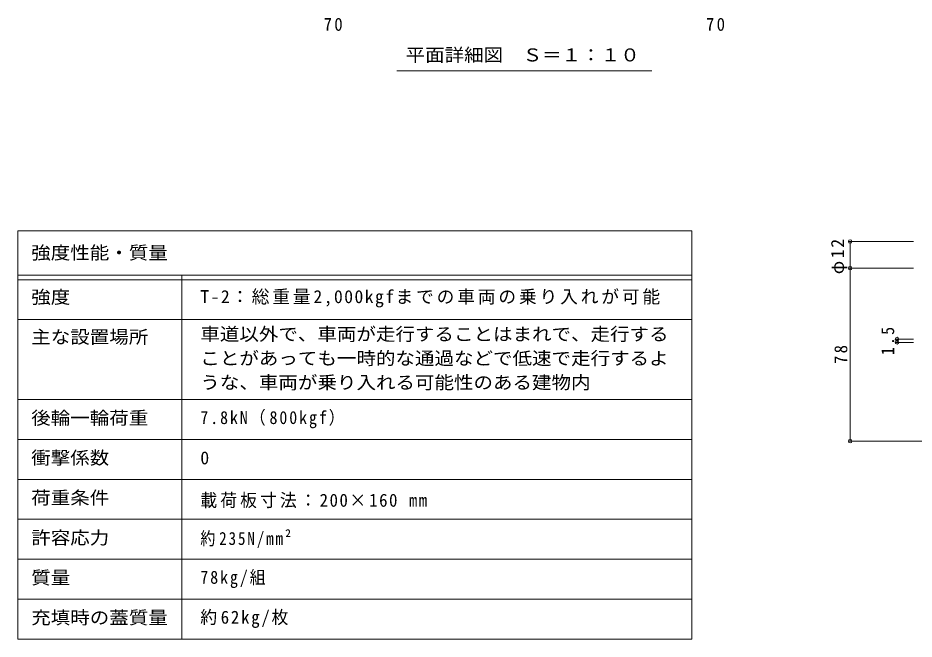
# Model space of a CAD drawing. Units: millimetres at full size, with parts at other scales. Extents: x -524 to 533, y -392 to 338.
# Drawn here: x -524 to -119.8, y -333.3 to -53.3 of the extents above; entities that cross this region are included whole.
import ezdxf
from ezdxf.enums import TextEntityAlignment as Align

# ---------------------------------------------------------------- set-up
doc = ezdxf.new("R2010")
doc.units = ezdxf.units.MM
doc.header["$LTSCALE"] = 2
doc.header["$PDMODE"] = 32
doc.header["$PDSIZE"] = 1.6
for name, color, linetype, lineweight in [('0-4', 7, 'Continuous', 9), ('0-F', 7, 'Continuous', 9), ('D-F', 7, 'Continuous', 9), ('F-5', 7, 'Continuous', 9), ('F-F', 2, 'Continuous', 9)]:
    doc.layers.add(name, color=color, linetype=linetype, lineweight=lineweight)
doc.styles.add('ＭＳ ゴシック', font='')
doc.styles.get('ＭＳ ゴシック').set_extended_font_data('MS Gothic')

msp = doc.modelspace()

# ---------------------------------------------------------------- linework, layer by layer
at = {"layer": '0-4'}
msp.add_line((-238.188, -77.201), (-353.188, -77.201), dxfattribs=at)
at = {"layer": 'D-F'}
for p, q in [((-149.274, -154.122), (-120.06, -154.122)), ((-148.674, -154.122), (-148.674, -244.122)), ((-149.274, -166.122), (-120.06, -166.122)), ((-128.129, -198.081), (-120.133, -198.081)), ((-128.129, -199.581), (-120.133, -199.581)), ((-127.529, -199.581), (-127.529, -198.081)), ((-149.274, -244.122), (-32.133, -244.122))]:
    msp.add_line(p, q, dxfattribs=at)
for p in [(-148.674, -154.122), (-148.674, -166.122), (-127.529, -198.081), (-127.529, -199.581), (-148.674, -244.122)]:
    msp.add_point(p, dxfattribs=at)
at = {"layer": 'F-5'}
for p, q in [((-220.021, -149.335), (-220.021, -333.335)), ((-524.021, -189.335), (-220.021, -189.335)), ((-524.021, -225.335), (-220.021, -225.335))]:
    msp.add_line(p, q, dxfattribs=at)
at = {"layer": 'F-F', "color": 7}
for p, q in [((-524.021, -149.335), (-220.021, -149.335)), ((-524.021, -149.335), (-524.021, -333.335)), ((-524.021, -169.335), (-220.021, -169.335)), ((-450.021, -169.335), (-450.021, -333.335)), ((-524.021, -171.335), (-220.021, -171.335)), ((-524.021, -189.335), (-220.021, -189.335)), ((-524.021, -225.335), (-220.021, -225.335)), ((-524.021, -243.335), (-220.021, -243.335)), ((-524.021, -261.335), (-220.021, -261.335)), ((-220.021, -279.335), (-524.021, -279.335)), ((-220.021, -297.335), (-524.021, -297.335)), ((-220.021, -315.335), (-524.021, -315.335)), ((-220.021, -333.335), (-524.021, -333.335))]:
    msp.add_line(p, q, dxfattribs=at)

# ---------------------------------------------------------------- texts
at = {"layer": '0-4', "color": 2, "style": 'ＭＳ ゴシック', "width": 1.1}
msp.add_text('平面詳細図\u3000Ｓ＝１：１０', height=5.865, dxfattribs=at).set_placement((-349.188, -74.701), align=Align.BOTTOM_LEFT)
at = {"layer": '0-F', "color": 2, "char_height": 5.865, "attachment_point": 7, "style": 'ＭＳ ゴシック'}
for insert in [(-386.158, -59.219), (-213.717, -59.219)]:
    msp.add_mtext('\\T1.27;\\W0.95;70', dxfattribs=dict(at, insert=insert))
at = {"layer": 'D-F', "color": 2, "char_height": 5.865, "attachment_point": 7, "rotation": 90, "style": 'ＭＳ ゴシック'}
for s, insert in [('\\T1.19;φ12', (-149.874, -168.872)), ('\\T1.27;\\W0.9;1.5', (-128.729, -205.331)), ('\\T1.27;\\W0.95;78', (-149.874, -209.372))]:
    msp.add_mtext(s, dxfattribs=dict(at, insert=insert))
at = {"layer": 'F-F', "style": 'ＭＳ ゴシック', "width": 1.1}
for s, p in [('強度性能・質量', (-518.021, -163.849)), ('強度', (-518.021, -183.835)), ('主な設置場所', (-518.021, -201.835)), ('車道以外で、車両が走行することはまれで、走行する', (-441.754, -200.549)), ('ことがあっても一時的な通過などで低速で走行するよ', (-441.754, -211.446)), ('うな、車両が乗り入れる可能性のある建物内', (-441.754, -222.343)), ('後輪一輪荷重', (-518.021, -238.335)), ('衝撃係数', (-518.021, -256.335)), ('荷重条件', (-518.021, -274.335)), ('許容応力', (-518.021, -292.335)), ('質量', (-518.021, -310.335)), ('充填時の蓋質量', (-518.021, -328.335))]:
    msp.add_text(s, height=5.865, dxfattribs=at).set_placement(p, align=Align.BOTTOM_LEFT)
at = {"layer": 'F-F', "style": 'ＭＳ ゴシック'}
msp.add_text('0', height=5.865, dxfattribs=at).set_placement((-441.754, -256.335), align=Align.BOTTOM_LEFT)
at = {"layer": 'F-F', "char_height": 5.865, "attachment_point": 7, "style": 'ＭＳ ゴシック'}
for s, insert in [('\\T1.16;T-2：総重量2,000kgfまでの車両の乗り入れが可能', (-441.754, -183.835)), ('\\T1.24;\\W0.9;7.8kN（800kgf）', (-441.754, -238.335)), ('\\T1.18;\\W0.95;載荷板寸法：200×160\\~mm', (-441.754, -274.335)), ('\\T1.25;\\W0.85;約235N/mm²', (-441.754, -292.335)), ('\\T1.24;\\W0.9;78kg/組', (-441.754, -310.335)), ('\\T1.21;\\W0.95;約62kg/枚', (-441.754, -328.335))]:
    msp.add_mtext(s, dxfattribs=dict(at, insert=insert))

doc.saveas('drawing.dxf')
